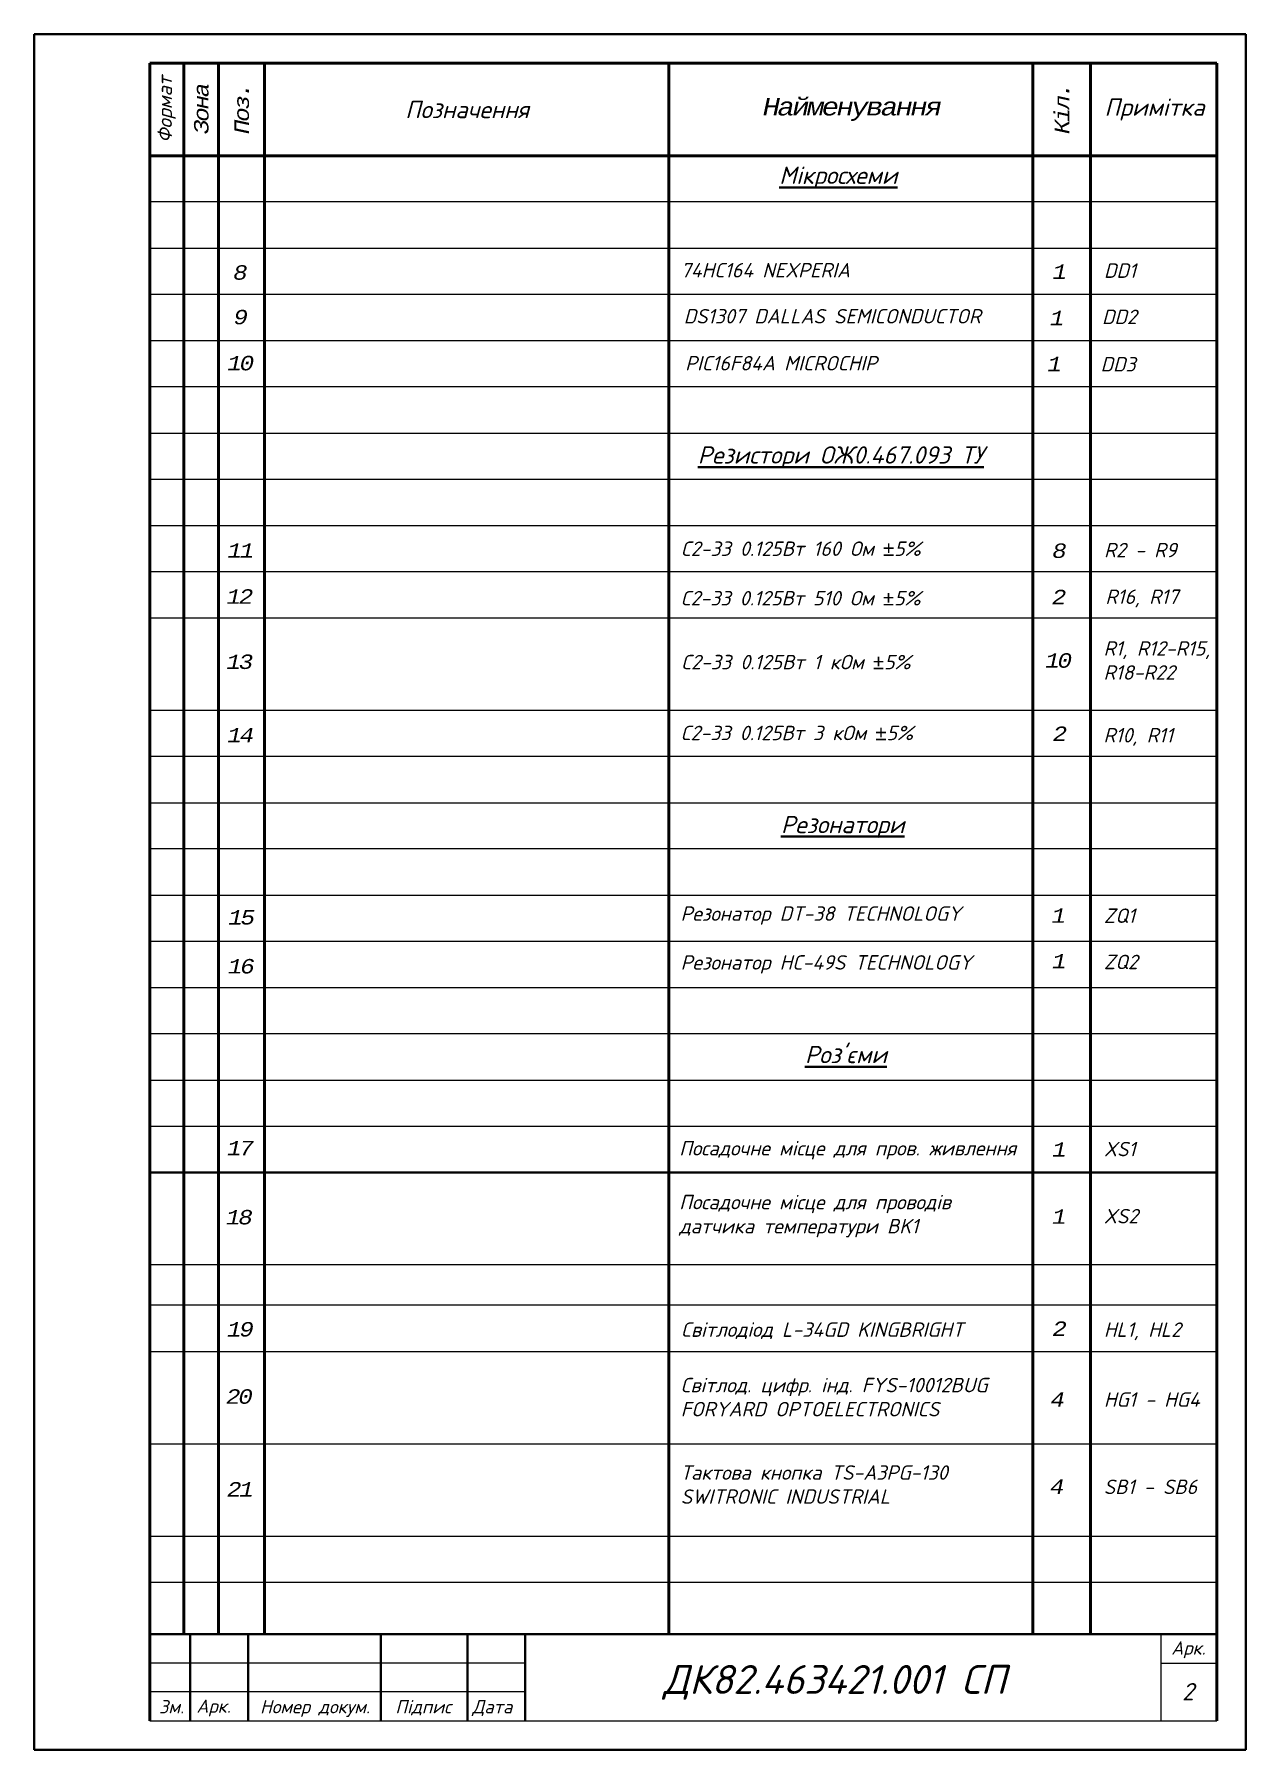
# Paper-space layout 'Лист2' of a CAD drawing. Header units: millimetres. Extents: x 0 to 210, y 0 to 297.
import ezdxf

# ---------------------------------------------------------------- set-up
doc = ezdxf.new("R2010")
doc.units = ezdxf.units.MM
doc.linetypes.add('CENTER', pattern=[50.8, 31.75, -6.35, 6.35, -6.35])
for name, color, linetype, lineweight in [('Оси', 7, 'CENTER', 0), ('Основная', 7, 'Continuous', 40), ('Основные линии', 7, 'Continuous', 50), ('Тонкие линии', 7, 'Continuous', 25)]:
    doc.layers.add(name, color=color, linetype=linetype, lineweight=lineweight)
doc.styles.get("Standard").update_dxf_attribs({"font": 'arial.ttf'})
doc.styles.add('стиль1', font='romans.shx', dxfattribs={"width": 0.75, "oblique": 15, "height": 3.5})

psp = doc.layouts.new('Лист2')

# ---------------------------------------------------------------- linework, layer by layer
for p, q in [((40, 20.04), (40, 20.04)), ((155, 20.04), (155, 20.04)), ((165, 20.04), (165, 20.04)), ((204.71, 20), (195, 20)), ((195, 20), (195, 5)), ((195, 20), (195, 15)), ((85, 15), (20, 15)), ((195, 15), (204.71, 15)), ((204.71, 15), (204.71, 15)), ((85, 10), (20, 10)), ((20, 5), (204.71, 5)), ((195, 5), (195, 5)), ((204.71, 5), (204.71, 5))]:
    psp.add_line(p, q)
at = {"layer": 'Основная'}
for p, q in [((0, 291.96), (0, 296.96)), ((209.71, 296.96), (0, 296.96)), ((0, 0), (0, 296.96)), ((204.71, 296.96), (209.71, 296.96)), ((209.71, 296.96), (209.71, 0)), ((31.86, 275.93), (35.55, 275.93)), ((43.63, 275.93), (39.86, 275.93)), ((109.86, 275.93), (111.86, 275.93)), ((20, 115.93), (20, 107.93)), ((20, 99.93), (204.71, 99.93)), ((31.86, 91.93), (31.86, 83.93)), ((31.86, 44.96), (31.86, 36.96)), ((20, 20), (204.71, 20)), ((27, 5), (27, 20)), ((37, 20), (37, 5.04)), ((60, 5.04), (60, 20)), ((75, 20), (75, 5.04)), ((85, 20), (85, 5.04)), ((209.71, 0), (0, 0))]:
    psp.add_line(p, q, dxfattribs=at)
at = {"layer": 'Основные линии', "color": 0}
for p, q in [((204.71, 291.96), (20, 291.96)), ((20, 275.9), (20, 291.96)), ((25.86, 291.96), (25.86, 20)), ((31.86, 291.96), (31.86, 20)), ((39.86, 291.96), (39.86, 20)), ((109.86, 291.96), (109.86, 20)), ((172.86, 291.96), (172.86, 20)), ((182.86, 291.96), (182.86, 20)), ((204.71, 291.96), (204.71, 5)), ((20, 275.93), (204.71, 275.93)), ((20, 267.9), (20, 275.9)), ((20, 5), (20, 267.9)), ((204.86, 44.96), (204.86, 44.96)), ((204.71, 36.96), (204.71, 36.96))]:
    psp.add_line(p, q, dxfattribs=at)
at = {"layer": 'Тонкие линии', "color": 0}
for p, q in [((204.71, 267.93), (20, 267.93)), ((20, 259.93), (204.71, 259.93)), ((204.71, 251.93), (20, 251.93)), ((20, 243.93), (204.71, 243.93)), ((204.71, 235.93), (20, 235.93)), ((20, 227.93), (204.71, 227.93)), ((20, 219.93), (204.71, 219.93)), ((20, 211.93), (204.71, 211.93)), ((204.71, 203.93), (20, 203.93)), ((20, 195.93), (204.71, 195.93))]:
    psp.add_line(p, q, dxfattribs=at)
at = {"layer": 'Тонкие линии'}
for p, q in [((20, 179.93), (204.71, 179.93)), ((204.71, 171.93), (20, 171.93)), ((20, 163.93), (204.71, 163.93)), ((204.71, 155.93), (20, 155.93)), ((20, 147.93), (204.71, 147.93)), ((204.71, 139.93), (20, 139.93)), ((20, 131.93), (204.71, 131.93)), ((204.71, 123.93), (20, 123.93)), ((20, 115.93), (204.71, 115.93)), ((20, 107.93), (204.71, 107.93)), ((204.71, 83.93), (20, 83.93)), ((204.71, 76.96), (20, 76.96)), ((20, 68.96), (204.71, 68.96)), ((20, 52.96), (204.71, 52.96)), ((20, 36.96), (204.71, 36.96)), ((204.71, 28.96), (20, 28.96))]:
    psp.add_line(p, q, dxfattribs=at)

# ---------------------------------------------------------------- texts
at = {"char_height": 2.5, "attachment_point": 5, "rotation": 90, "style": 'стиль1'}
for s, insert in [('{\\fISOCPEUR|b0|i1|c204|p34;\\Q0;\\W1;Формат}', (22.92, 283.94)), ('{\\fISOCTEUR|b0|i1|c204|p49;\\Q0;\\W1;\\T0.75;Зона}', (28.92, 283.94)), ('{\\fISOCTEUR|b0|i1|c204|p49;\\Q0;\\W1;\\T0.75;Поз.}', (35.92, 283.94)), ('{\\fISOCTEUR|b0|i1|c204|p49;\\Q0;\\W1;\\T0.75;Кіл.}', (177.92, 283.94))]:
    psp.add_mtext_dynamic_manual_height_columns(s, width=13.3478, gutter_width=12.5, heights=[0], dxfattribs=dict(at, insert=insert))
at = {"attachment_point": 5, "style": 'стиль1'}
for s, width, insert, char_height in [('{\\fISOCPEUR|b0|i1|c204|p34;\\Q0;\\W1;Позначення}', 70, (74.92, 283.94), 3), ('{\\fISOCTEUR|b0|i1|c204|p49;\\Q0;\\W1;\\T0.75;Найменування}', 70, (141.42, 283.94), 3), ('{\\fISOCPEUR|b0|i1|c204|p34;\\Q0;\\W1;Примітка}', 21.942, (193.92, 283.94), 3), ('{\\fISOCTEUR|b0|i1|c204|p49;\\Q0;\\W1;\\T0.75;8}', 10, (35.48, 255.71), 2.5), ('{\\fISOCTEUR|b0|i1|c204|p49;\\Q0;\\W1;1}', 10, (177.53, 255.86), 2.5), ('{\\fISOCTEUR|b0|i1|c204|p49;\\Q0;\\W1;\\T0.75;9}', 10, (35.55, 247.99), 2.5), ('{\\fISOCTEUR|b0|i1|c204|p49;\\Q0;\\W1;1}', 10, (177.07, 247.84), 2.5), ('{\\fISOCTEUR|b0|i1|c204|p49;\\Q0;\\W1;\\T0.75;10}', 10, (35.55, 240.02), 2.5), ('{\\fISOCTEUR|b0|i1|c204|p49;\\Q0;\\W1;1}', 10, (176.64, 239.89), 2.5), ('{\\fISOCTEUR|b0|i1|c204|p49;\\Q0;\\W1;\\T0.75;11}', 10, (35.57, 207.61), 2.5), ('{\\fISOCTEUR|b0|i1|c204|p49;\\Q0;\\W1;8}', 10, (177.46, 207.54), 2.5), ('{\\fISOCTEUR|b0|i1|c204|p49;\\Q0;\\W1;\\T0.75;12}', 10, (35.41, 199.63), 2.5), ('{\\fISOCTEUR|b0|i1|c204|p49;\\Q0;\\W1;2}', 10, (177.41, 199.54), 2.5), ('{\\fISOCTEUR|b0|i1|c204|p49;\\Q0;\\W1;\\T0.75;13}', 10, (35.39, 188.32), 2.5), ('{\\fISOCTEUR|b0|i1|c204|p49;\\Q0;\\W1;\\T0.75;10}', 10, (177.14, 188.54), 2.5), ('{\\fISOCTEUR|b0|i1|c204|p49;\\Q0;\\W1;\\T0.75;14}', 10, (35.55, 175.64), 2.5), ('{\\fISOCTEUR|b0|i1|c204|p49;\\Q0;\\W1;2}', 10, (177.55, 175.87), 2.5), ('{\\fISOCTEUR|b0|i1|c204|p49;\\Q0;\\W1;1}', 10, (177.36, 144.41), 2.5), ('{\\fISOCTEUR|b0|i1|c204|p49;\\Q0;\\W1;\\T0.75;15}', 10, (35.71, 144.08), 2.5), ('{\\fISOCTEUR|b0|i1|c204|p49;\\Q0;\\W1;\\T0.75;16}', 10, (35.65, 135.61), 2.5), ('{\\fISOCTEUR|b0|i1|c204|p49;\\Q0;\\W1;1}', 10, (177.45, 136.52), 2.5), ('{\\fISOCTEUR|b0|i1|c204|p49;\\Q0;\\W1;\\T0.75;17}', 10, (35.5, 104.15), 2.5), ('{\\fISOCTEUR|b0|i1|c204|p49;\\Q0;\\W1;1}', 10, (177.47, 103.92), 2.5), ('{\\fISOCTEUR|b0|i1|c204|p49;\\Q0;\\W1;\\T0.75;18}', 10, (35.32, 92.17), 2.5), ('{\\fISOCTEUR|b0|i1|c204|p49;\\Q0;\\W1;1}', 10, (177.45, 92.3), 2.5), ('{\\fISOCTEUR|b0|i1|c204|p49;\\Q0;\\W1;\\T0.75;19}', 10, (35.5, 72.76), 2.5), ('{\\fISOCTEUR|b0|i1|c204|p49;\\Q0;\\W1;2}', 10, (177.5, 72.88), 2.5), ('{\\fISOCTEUR|b0|i1|c204|p49;\\Q0;\\W1;\\T0.75;20}', 10, (35.32, 61.12), 2.5), ('{\\fISOCTEUR|b0|i1|c204|p49;\\Q0;\\W1;4}', 10, (177.16, 60.63), 2.5), ('{\\fISOCTEUR|b0|i1|c204|p49;\\Q0;\\W1;\\T0.75;21}', 10, (35.49, 45.07), 2.5), ('{\\fISOCTEUR|b0|i1|c204|p49;\\Q0;\\W1;4}', 10, (177.07, 45.54), 2.5)]:
    psp.add_mtext_dynamic_manual_height_columns(s, width=width, gutter_width=12.5, heights=[0], dxfattribs=dict(at, insert=insert, char_height=char_height))
at = {"char_height": 2.5, "width": 71.654, "attachment_point": 1}
for s, insert in [('{\\fISOCPEUR|b0|i1|c204|p34;Резонатор \\fISOCPEUR|b0|i1|c0|p34;HC-49S\\fISOCPEUR|b0|i1|c204|p34; \\fISOCPEUR|b0|i1|c0|p34;TECHNOLOGY}', (111.88, 137.54)), ('{\\fISOCPEUR|b0|i1|c204|p34;Посадочне місце для пров. живлення}', (111.64, 105.37)), ('{\\fISOCPEUR|b0|i1|c204|p34;Посадочне місце для проводів\\Pдатчика температури \\fISOCPEUR|b0|i1|c0|p34;BK1}', (111.64, 96.05))]:
    psp.add_mtext(s, dxfattribs=dict(at, insert=insert))
at = {"layer": 'Оси', "attachment_point": 1}
for s, insert, char_height in [('{\\fISOCPEUR|b0|i1|c0|p34;74HC164 NEXPERIA\\fISOCPEUR|b0|i1|c204|p34; }', (111.9, 257.37), 2.5), ('{\\fISOCPEUR|b0|i1|c0|p34;DD1}', (185.17, 257.3), 2.5), ('{\\fISOCPEUR|b0|i1|c0|p34; DS1307\\fISOCPEUR|b0|i1|c204|p34; \\fISOCPEUR|b0|i1|c0|p34;DALLAS SEMICONDUCTOR\\fISOCPEUR|b0|i1|c204|p34; }', (110.83, 249.4), 2.5), ('{\\fISOCPEUR|b0|i1|c204|p34; PIC16F84A \\fISOCPEUR|b0|i1|c0|p34;MICROCHIP}', (111.08, 241.27), 2.5), ('{\\fISOCPEUR|b0|i1|c0|p34;DD\\fISOCPEUR|b0|i1|c204|p34;3}', (184.59, 241.09), 2.5), ('{\\fISOCPEUR|b0|i1|c204|p34;С2-33 0.125Вт 160 Ом \\fArial|b0|i1|c204|p34;±\\fISOCPEUR|b0|i1|c204|p34;5%  }', (111.96, 209.16), 2.5), ('{\\fISOCPEUR|b0|i1|c0|p34;R2\\fISOCPEUR|b0|i1|c204|p34; \\fISOCPEUR|b0|i1|c0|p34;-\\fISOCPEUR|b0|i1|c204|p34; \\fISOCPEUR|b0|i1|c0|p34;R9}', (185.19, 208.92), 2.5), ('{\\fISOCPEUR|b0|i1|c204|p34;С2-33 0.125Вт 510 Ом \\fArial|b0|i1|c204|p34;±\\fISOCPEUR|b0|i1|c204|p34;5%}', (111.93, 200.59), 2.5), ('{\\fISOCPEUR|b0|i1|c0|p34;R\\fISOCPEUR|b0|i1|c204|p34;1\\fISOCPEUR|b0|i1|c0|p34;6, R17}', (185.42, 200.85), 2.5), ('{\\fISOCPEUR|b0|i1|c0|p34;R1\\fISOCPEUR|b0|i1|c204|p34;, \\fISOCPEUR|b0|i1|c0|p34;R12-R15,\\fISOCPEUR|b0|i1|c204|p34; \\P\\fISOCPEUR|b0|i1|c0|p34;R18-R22}', (185.1, 191.9), 2.5), ('{\\fISOCPEUR|b0|i1|c204|p34;С2-33 0.125Вт 1 кОм \\fArial|b0|i1|c204|p34;±\\fISOCPEUR|b0|i1|c204|p34;5%}', (112.02, 189.53), 2.5), ('{\\fISOCPEUR|b0|i1|c204|p34;С2-33 0.125Вт 3 кОм \\fArial|b0|i1|c204|p34;±\\fISOCPEUR|b0|i1|c204|p34;5%}', (111.93, 177.26), 2.5), ('{\\fISOCPEUR|b0|i1|c0|p34;R\\fISOCPEUR|b0|i1|c204|p34;10\\fISOCPEUR|b0|i1|c0|p34;, R1\\fISOCPEUR|b0|i1|c204|p34;1}', (185.09, 176.87), 2.5), ('{\\fISOCPEUR|b0|i1|c204|p34;Резонатор DT-38 \\fISOCPEUR|b0|i1|c0|p34;TECHNOLOGY}', (111.87, 145.99), 2.5), ('{\\fISOCPEUR|b0|i1|c0|p34;ZQ1}', (185.15, 145.63), 2.5), ('{\\fISOCPEUR|b0|i1|c0|p34;ZQ\\fISOCPEUR|b0|i1|c204|p34;2}', (185.15, 137.62), 2.5), ('{\\fISOCPEUR|b0|i1|c0|p34;XS1}', (185.17, 105.23), 2.5), ('{\\fISOCPEUR|b0|i1|c0|p34;XS\\fISOCPEUR|b0|i1|c204|p34;2}', (185.15, 93.61), 2.5), ('{\\fISOCPEUR|b0|i1|c204|p34;Світлодіод \\fISOCPEUR|b0|i1|c0|p34;L-34GD KINGBRIGHT\\fISOCPEUR|b0|i1|c204|p34; }', (111.99, 73.97), 2.5), ('{\\fISOCPEUR|b0|i1|c0|p34;HL1, HL2}', (185.17, 73.97), 2.5), ('{\\fISOCPEUR|b0|i1|c204|p34;Світлод. цифр. інд. \\fISOCPEUR|b0|i1|c0|p34;FYS-10012BUG\\fISOCPEUR|b0|i1|c204|p34;\\P\\fISOCPEUR|b0|i1|c0|p34;FORYARD OPTOELECTRONICS}', (111.91, 64.37), 2.5), ('{\\fISOCPEUR|b0|i1|c204|p34;Тактова кнопка TS-A3PG-130\\P\\fISOCPEUR|b0|i1|c0|p34;SWITRONIC INDUSTRIAL}', (111.91, 49.23), 2.5), ('{\\fISOCPEUR|b0|i1|c204|p34;2}', (198.7, 11.54), 3), ('{\\fISOCPEUR|b0|i1|c204|p34;Зм.}', (21.58, 8.59), 2.3), ('{\\fISOCPEUR|b0|i1|c204|p34;Арк.}', (28.06, 8.69), 2.3), ('{\\fISOCPEUR|b0|i1|c204|p34;Номер докум.}', (39.08, 8.59), 2.3), ('{\\fISOCPEUR|b0|i1|c204|p34;Підпис}', (62.5, 8.59), 2.3), ('{\\fISOCPEUR|b0|i1|c204|p34;Дата}', (75.82, 8.59), 2.3)]:
    psp.add_mtext(s, dxfattribs=dict(at, insert=insert, char_height=char_height))
for s, insert, char_height, width in [('{\\fISOCPEUR|b0|i1|c0|p34;DD\\fISOCPEUR|b0|i1|c204|p34;2}', (184.83, 249.29), 2.5, 7.4341), ('{\\fISOCPEUR|b0|i1|c0|p34;HG1 - HG4}', (185.17, 61.86), 2.5, 24.1541), ('{\\fISOCPEUR|b0|i1|c0|p34;SB1 - SB6}', (185.13, 46.75), 2.5, 20.1444), ('{\\fISOCPEUR|b0|i1|c204|p34;Арк.}', (196.83, 18.76), 2.3, 9.0469)]:
    psp.add_mtext(s, dxfattribs=dict(at, insert=insert, char_height=char_height, width=width))
at = {"layer": 'Основная', "attachment_point": 1}
for s, insert, char_height, width in [('{\\fISOCPEUR|b0|i1|c204|p34;\\LМікросхеми}', (128.96, 274.06), 3, 59.6316), ('{\\fISOCPEUR|b0|i1|c204|p34;\\LРезистори ОЖ0.467.093 ТУ }', (114.85, 225.64), 3, 59.6316), ('{\\fISOCPEUR|b0|i1|c204|p34;\\LРезонатори}', (129.26, 161.66), 3, 59.6316), ("{\\fISOCPEUR|b0|i1|c204|p34;\\LРоз\\fISOCPEUR|b0|i1|c0|p34;'\\fISOCPEUR|b0|i1|c204|p34;єми}", (133.41, 121.84), 3, 59.6316), ('{\\fISOCPEUR|b0|i1|c204|p34;ДК\\fISOCPEUR|b0|i1|c0|p34;82.463421.00\\fISOCPEUR|b0|i1|c204|p34;1 СП}', (108.87, 14.66), 5, 67.7271)]:
    psp.add_mtext(s, dxfattribs=dict(at, insert=insert, char_height=char_height, width=width))

doc.saveas('drawing.dxf')
